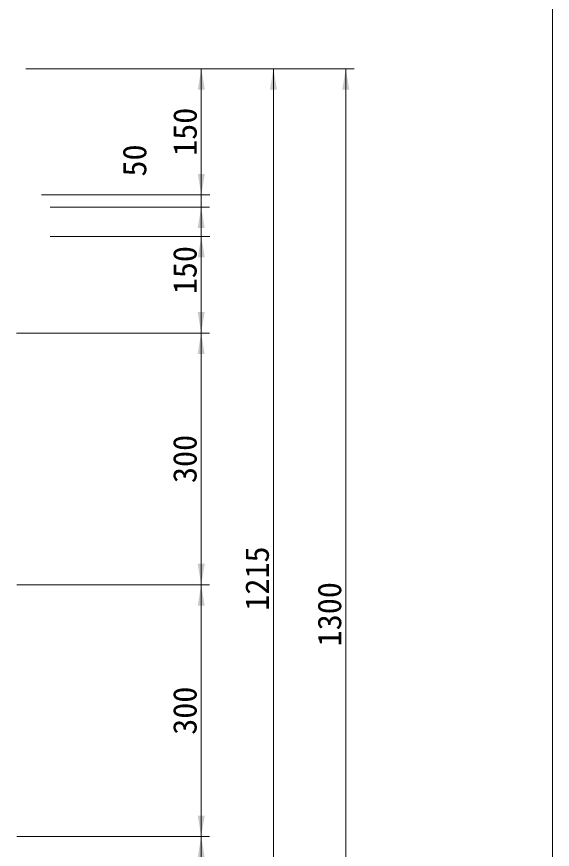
# Model space of a CAD drawing. Units: millimetres, scale not verified. Extents: x -6861 to 6861, y -3554 to 3095.
# Drawn here: x 6223 to 6861, y 190 to 1183 of the extents above; entities that cross this region are included whole.
import ezdxf
from ezdxf.enums import TextEntityAlignment as Align

# ---------------------------------------------------------------- set-up
doc = ezdxf.new("R2010")
doc.units = ezdxf.units.MM
doc.header["$LTSCALE"] = 20
doc.layers.add('0-6_寸法', color=1, linetype='Continuous', lineweight=18)
doc.layers.add('0-9_枠線', color=6, linetype='Continuous', lineweight=18)
doc.styles.add('ＭＳ ゴシック', font='')
doc.styles.get('ＭＳ ゴシック').set_extended_font_data('MS Gothic')

msp = doc.modelspace()

# ---------------------------------------------------------------- linework, layer by layer
at = {"layer": '0-6_寸法'}
for p, q in [((6233.8, 1120.78), (6538.64, 1120.78)), ((6233.8, 1120.78), (6452.74, 1120.78)), ((6233.8, 1120.78), (6624.82, 1120.78)), ((6442.58, -134.22), (6442.58, 1120.78)), ((6528.64, -94.22), (6528.64, 1120.78)), ((6614.82, -179.22), (6614.82, 1120.78)), ((6252.52, 970.46), (6452.74, 970.46)), ((6252.52, 970.46), (6452.74, 970.46)), ((6262.49, 955.78), (6452.58, 955.78)), ((6262.8, 920.78), (6452.74, 920.78)), ((6222.75, 805.78), (6452.58, 805.78)), ((6222.9, 805.78), (6452.58, 805.78)), ((6222.91, 505.78), (6452.58, 505.78)), ((6222.91, 505.78), (6452.58, 505.78)), ((6222.91, 205.78), (6452.58, 205.78)), ((6222.91, 205.78), (6452.58, 205.78))]:
    msp.add_line(p, q, dxfattribs=at)
for points in [[(6438.57, 1095.78), (6442.74, 1120.78), (6446.9, 1095.78)], [(6524.47, 1095.78), (6528.64, 1120.78), (6532.81, 1095.78)], [(6610.66, 1095.78), (6614.82, 1120.78), (6618.99, 1095.78)], [(6438.57, 995.46), (6442.74, 970.46), (6446.9, 995.46)], [(6438.57, 995.46), (6442.74, 970.46), (6446.9, 995.46)], [(6438.41, 930.78), (6442.58, 955.78), (6446.75, 930.78)], [(6438.57, 895.78), (6442.74, 920.78), (6446.9, 895.78)], [(6438.41, 830.78), (6442.58, 805.78), (6446.75, 830.78)], [(6438.41, 780.78), (6442.58, 805.78), (6446.75, 780.78)], [(6438.41, 530.78), (6442.58, 505.78), (6446.75, 530.78)], [(6438.41, 480.78), (6442.58, 505.78), (6446.75, 480.78)], [(6438.41, 230.78), (6442.58, 205.78), (6446.75, 230.78)], [(6438.41, 180.78), (6442.58, 205.78), (6446.75, 180.78)]]:
    msp.add_solid(points, dxfattribs=at)
at = {"layer": '0-9_枠線'}
msp.add_line((6860.93, 3094.96), (6860.93, -705.04), dxfattribs=at)

# ---------------------------------------------------------------- texts
at = {"layer": '0-6_寸法', "style": 'ＭＳ ゴシック'}
for s, p in [('150', (6445.78, 1016.82)), ('50', (6385.68, 992.23)), ('150', (6445.62, 851.98)), ('300', (6445.62, 626.98)), ('1215', (6531.68, 474.88)), ('1300', (6617.86, 432.38)), ('300', (6445.62, 326.98))]:
    msp.add_text(s, height=28.15, rotation=90, dxfattribs=at).set_placement(p, align=Align.BOTTOM_LEFT)

doc.saveas('drawing.dxf')
